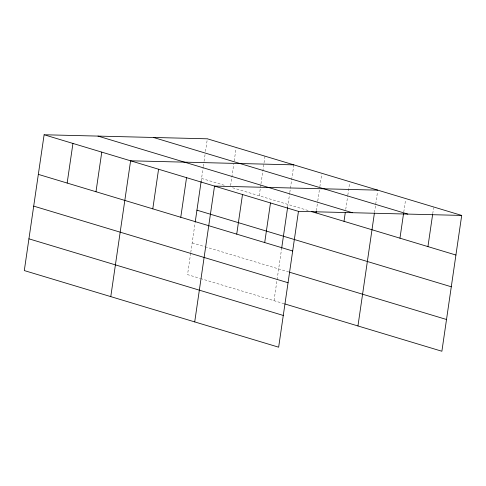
<?xml version="1.0" encoding="UTF-8"?>
<svg xmlns="http://www.w3.org/2000/svg" width="486" height="486" viewBox="0 0 486 486"><rect width="100%" height="100%" fill="white"/><g stroke="black" fill="none" stroke-linecap="round" stroke-linejoin="round"><path stroke-width="0.36" stroke-dasharray="2.43 1.82" d="M190.664 253.212L187.541 274.626L199.789 278.314M190.773 252.477L195.099 222.807M201.143 181.375L203.209 167.208M203.318 166.461L203.974 161.978M204.084 161.231L205.062 154.505M205.499 151.511L207.352 138.808M230.619 185.609L233.778 163.934M234.216 160.945L236.068 148.236M259.226 195.785L260.861 184.577M260.97 183.83L265.004 156.176M274.019 300.676L281.686 248.115M287.621 207.425L289.686 193.258M289.796 192.511L293.83 164.857M316.356 210.657L317.668 201.684M317.777 200.937L319.411 189.728M319.849 186.739L321.702 174.031M345.753 209.369L347.715 195.913M347.824 195.165L349.568 183.21M374.493 212.564L377.549 191.636M403.781 212.024L405.524 200.062M432.74 213.725L433.615 207.741M201.575 178.423L224.635 185.366M232.563 187.754L308.859 210.736M192.17 242.879L204.424 246.566M205.141 246.785L288.69 271.953M200.511 278.533L284.061 303.701"/><path stroke-width="0.73" d="M44.117 134.756L24.3 270.574L278.648 347.192L298.459 211.374L44.117 134.756L207.352 138.808L461.7 215.426L441.883 351.244L284.778 303.914M67.159 183.052L72.943 143.443M95.985 191.739L101.768 152.124M110.778 296.624L130.594 160.805L293.83 164.857M152.792 208.846L158.57 169.237M180.768 217.278L186.545 177.663M195.208 222.066L201.143 181.375M194.71 321.908L214.526 186.089L377.768 190.141M236.725 234.131L242.502 194.522M264.706 242.563L270.483 202.948M281.686 248.115L287.621 207.425M316.028 212.898L316.246 211.404M344.009 221.324L345.315 212.358M357.951 325.96L374.384 213.311M399.966 238.183L403.562 213.518M427.941 246.609L432.631 214.472M298.459 211.374L461.7 215.426M153.485 137.471L407.833 214.089M97.984 136.092L352.332 212.71M311.726 211.604L455.923 255.035M196.945 210.171L451.287 286.783M38.333 174.371L292.681 250.989M289.407 272.172L446.519 319.496M33.704 206.119L288.052 282.737M28.929 238.826L283.277 315.444"/></g></svg>
